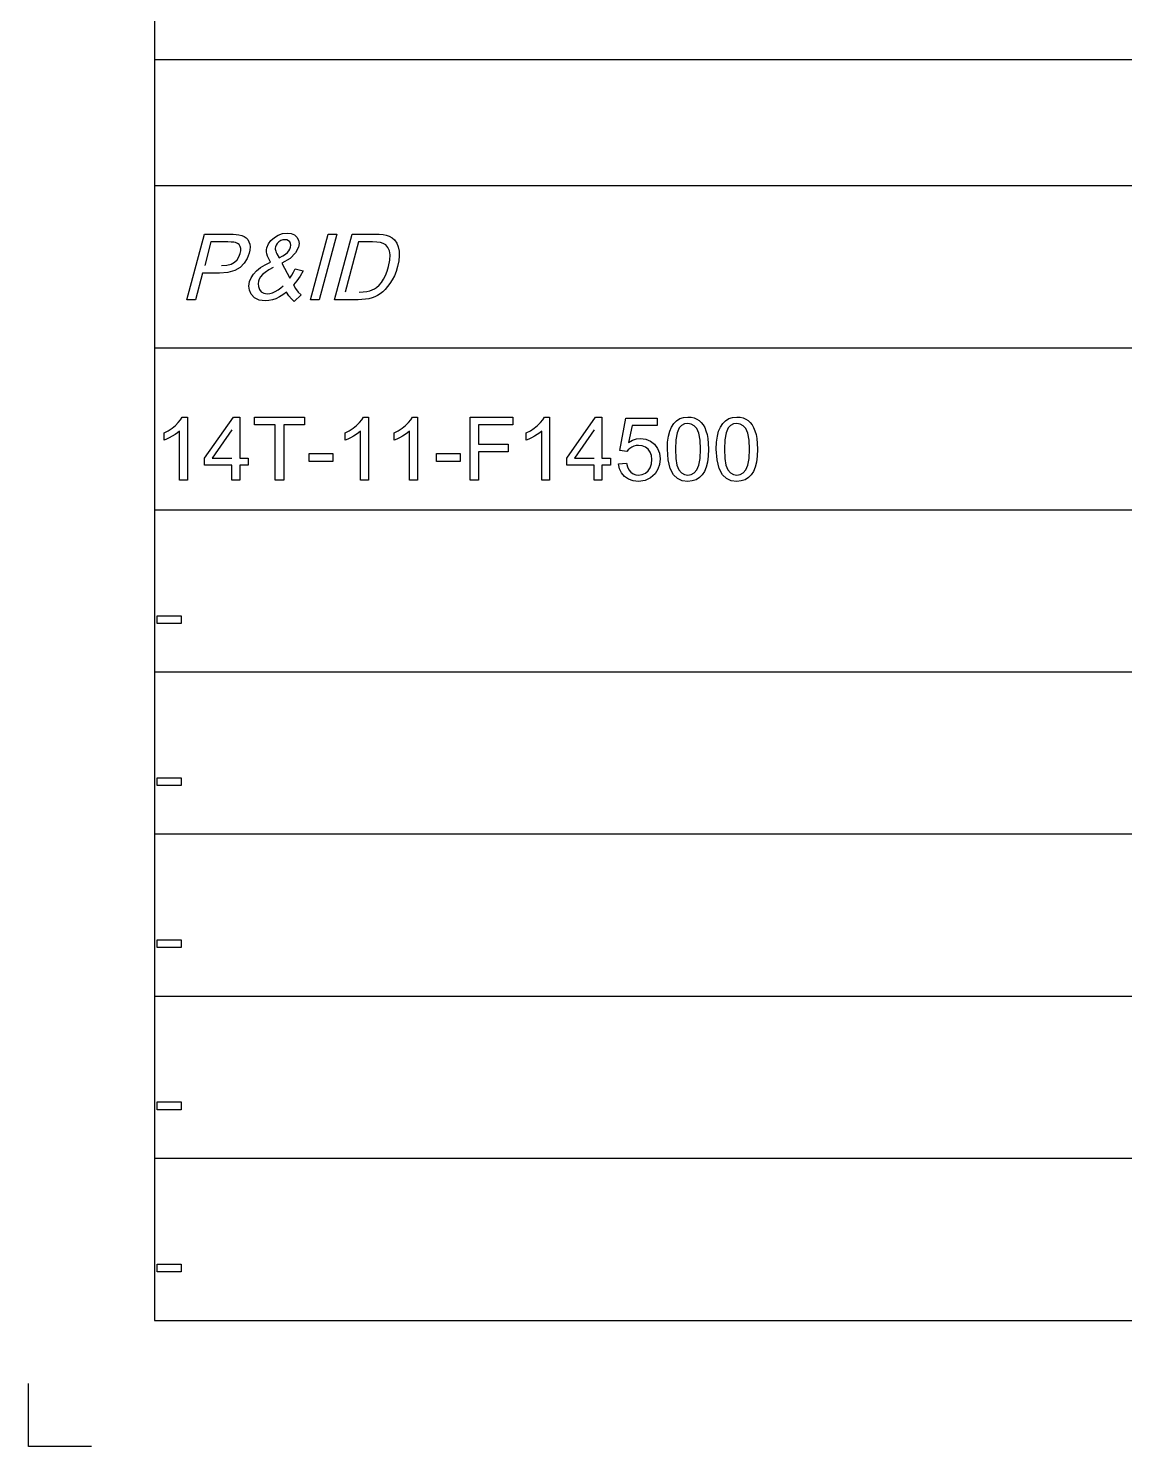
# Model space of a CAD drawing. Extents: x 0 to 17.2, y 0.1 to 11.3.
# Drawn here: x 0.045 to 1.126, y 0.1 to 1.499 of the extents above; entities that cross this region are included whole.
import ezdxf

# ---------------------------------------------------------------- set-up
doc = ezdxf.new("R2010")
doc.units = 0
doc.layers.get('0').update_dxf_attribs({"linetype": 'CONTINUOUS'})
doc.layers.add('BORDER', color=3, linetype='CONTINUOUS')
doc.layers.add('BORDERTEXT', color=7, linetype='CONTINUOUS')

msp = doc.modelspace()

# ---------------------------------------------------------------- linework, layer by layer
for points in [[(0.0449, 0.1003), (0.0449, 0.1625)], [(0.107, 0.1003), (0.0449, 0.1003)]]:
    msp.add_lwpolyline(points)
at = {"layer": 'BORDER'}
for points in [[(0.1692, 0.2247), (17.0808, 0.2247), (17.0808, 11.1675), (0.1692, 11.1675), (0.1692, 0.2247)], [(17.0808, 1.4682), (0.1692, 1.4682)], [(7.3815, 1.3438), (0.1692, 1.3438)], [(1.3994, 1.1839), (0.1692, 1.1839)], [(1.3994, 1.0241), (0.1692, 1.0241)], [(1.3994, 0.8642), (0.1692, 0.8642)], [(1.3994, 0.7043), (0.1692, 0.7043)], [(1.3994, 0.5444), (0.1692, 0.5444)], [(1.3994, 0.3845), (0.1692, 0.3845)]]:
    msp.add_lwpolyline(points, dxfattribs=at)
at = {"layer": 'BORDERTEXT', "color": 7}
for points in [[(0.201, 1.2315), (0.2184, 1.2962), (0.2428, 1.2962), (0.2428, 1.2962), (0.2467, 1.2961), (0.2499, 1.2959), (0.2524, 1.2956), (0.2524, 1.2956), (0.2552, 1.2949), (0.2576, 1.2939), (0.2596, 1.2926), (0.2596, 1.2926), (0.2612, 1.2909), (0.2623, 1.2888), (0.2631, 1.2863), (0.2631, 1.2863), (0.2635, 1.2836), (0.2633, 1.2806), (0.2627, 1.2775), (0.2627, 1.2775), (0.2607, 1.2723), (0.2577, 1.2676), (0.2537, 1.2635), (0.2537, 1.2635), (0.2484, 1.2604), (0.2416, 1.2585), (0.2332, 1.2578), (0.2166, 1.2578), (0.2096, 1.2315), (0.201, 1.2315)], [(0.2354, 1.2655), (0.2354, 1.2655), (0.2405, 1.2658), (0.2447, 1.2668), (0.248, 1.2685), (0.248, 1.2685), (0.2506, 1.2709), (0.2525, 1.2738), (0.2538, 1.2772), (0.2538, 1.2772), (0.2543, 1.2798), (0.2542, 1.2821), (0.2536, 1.2842), (0.2536, 1.2842), (0.2526, 1.2859), (0.2511, 1.2872), (0.2492, 1.288), (0.2492, 1.288), (0.2475, 1.2883), (0.2449, 1.2885), (0.2414, 1.2886), (0.2249, 1.2886), (0.2187, 1.2655)], [(0.2993, 1.2392), (0.2993, 1.2392), (0.2959, 1.2365), (0.2924, 1.2343), (0.289, 1.2326), (0.289, 1.2326), (0.2855, 1.2314), (0.2819, 1.2307), (0.2784, 1.2304), (0.2784, 1.2304), (0.2724, 1.2312), (0.2678, 1.2334), (0.2644, 1.2371), (0.2644, 1.2371), (0.2628, 1.2409), (0.2623, 1.245), (0.263, 1.2494), (0.263, 1.2494), (0.2644, 1.2532), (0.2667, 1.2568), (0.2697, 1.2602), (0.2697, 1.2602), (0.2736, 1.2633), (0.2782, 1.2661), (0.2835, 1.2687), (0.2835, 1.2687), (0.2818, 1.2718), (0.2806, 1.2745), (0.2799, 1.2768), (0.2799, 1.2768), (0.2797, 1.2789), (0.2797, 1.2809), (0.2801, 1.2829), (0.2801, 1.2829), (0.2816, 1.2866), (0.284, 1.29), (0.2874, 1.293), (0.2874, 1.293), (0.2913, 1.2954), (0.2955, 1.2968), (0.3, 1.2973), (0.3, 1.2973), (0.304, 1.2969), (0.3073, 1.2955), (0.3097, 1.2932), (0.3097, 1.2932), (0.3113, 1.2904), (0.3118, 1.2871), (0.3113, 1.2835), (0.3113, 1.2835), (0.3084, 1.2777), (0.3029, 1.2724), (0.2949, 1.2678), (0.3025, 1.253), (0.3025, 1.253), (0.3045, 1.2557), (0.3063, 1.2587), (0.308, 1.262), (0.3158, 1.2602), (0.3158, 1.2602), (0.3128, 1.2549), (0.3097, 1.2503), (0.3063, 1.2463), (0.3063, 1.2463), (0.3084, 1.2425), (0.3109, 1.2392), (0.3138, 1.2363), (0.3068, 1.23), (0.3068, 1.23), (0.3042, 1.2324), (0.3017, 1.2355), (0.2993, 1.2392)], [(0.2922, 1.2729), (0.2957, 1.2748), (0.2984, 1.2766), (0.3003, 1.2782), (0.3003, 1.2782), (0.3016, 1.2798), (0.3025, 1.2815), (0.3032, 1.2833), (0.3032, 1.2833), (0.3035, 1.2853), (0.3033, 1.2871), (0.3025, 1.2887), (0.3025, 1.2887), (0.3013, 1.2898), (0.2998, 1.2905), (0.2978, 1.2908), (0.2978, 1.2908), (0.2958, 1.2905), (0.2938, 1.2899), (0.2919, 1.2887), (0.2919, 1.2887), (0.2903, 1.2872), (0.2892, 1.2855), (0.2884, 1.2836), (0.2884, 1.2836), (0.2882, 1.2826), (0.2882, 1.2816), (0.2884, 1.2805), (0.2884, 1.2805), (0.2887, 1.2794), (0.2891, 1.2782), (0.2897, 1.277), (0.2922, 1.2729)], [(0.323, 1.2315), (0.3403, 1.2962), (0.3489, 1.2962), (0.3316, 1.2315), (0.323, 1.2315)], [(0.3466, 1.2315), (0.364, 1.2962), (0.3862, 1.2962), (0.3862, 1.2962), (0.3908, 1.2961), (0.3946, 1.2958), (0.3975, 1.2953), (0.3975, 1.2953), (0.4007, 1.2942), (0.4035, 1.2926), (0.4057, 1.2906), (0.4057, 1.2906), (0.408, 1.2875), (0.4096, 1.2838), (0.4104, 1.2796), (0.4104, 1.2796), (0.4106, 1.2749), (0.4101, 1.2698), (0.4089, 1.2642), (0.4089, 1.2642), (0.4074, 1.2595), (0.4057, 1.2551), (0.4036, 1.2512), (0.4036, 1.2512), (0.4014, 1.2476), (0.3991, 1.2445), (0.3967, 1.2418), (0.3967, 1.2418), (0.3942, 1.2394), (0.3917, 1.2375), (0.3892, 1.2359), (0.3892, 1.2359), (0.3866, 1.2346), (0.3837, 1.2335), (0.3807, 1.2326), (0.3807, 1.2326), (0.3773, 1.232), (0.3738, 1.2317), (0.37, 1.2315), (0.3466, 1.2315)], [(0.371, 1.2392), (0.371, 1.2392), (0.375, 1.2393), (0.3785, 1.2397), (0.3814, 1.2404), (0.3814, 1.2404), (0.3839, 1.2413), (0.3861, 1.2424), (0.3881, 1.2437), (0.3881, 1.2437), (0.3906, 1.246), (0.3929, 1.2487), (0.395, 1.2519), (0.395, 1.2519), (0.397, 1.2556), (0.3986, 1.2597), (0.4001, 1.2644), (0.4001, 1.2644), (0.4014, 1.2706), (0.4017, 1.2758), (0.4009, 1.2799), (0.4009, 1.2799), (0.3994, 1.2832), (0.3974, 1.2856), (0.3948, 1.2872), (0.3948, 1.2872), (0.3922, 1.288), (0.3886, 1.2884), (0.3841, 1.2886), (0.3705, 1.2886), (0.3572, 1.2392)], [(0.2863, 1.2635), (0.2863, 1.2635), (0.2818, 1.261), (0.2782, 1.2586), (0.2757, 1.2564), (0.2757, 1.2564), (0.2738, 1.2542), (0.2725, 1.252), (0.2717, 1.2498), (0.2717, 1.2498), (0.2713, 1.2472), (0.2716, 1.2445), (0.2726, 1.2417), (0.2726, 1.2417), (0.2744, 1.2393), (0.2769, 1.2379), (0.2803, 1.2375), (0.2803, 1.2375), (0.2828, 1.2377), (0.2855, 1.2384), (0.2883, 1.2397), (0.2883, 1.2397), (0.2911, 1.2413), (0.2937, 1.2432), (0.296, 1.2454)]]:
    msp.add_lwpolyline(points, dxfattribs=at)
at = {"layer": 'BORDERTEXT'}
for points in [[(0.2016, 1.0535), (0.1939, 1.0535), (0.1939, 1.1021), (0.1919, 1.1004), (0.1895, 1.0986), (0.1867, 1.0969), (0.1838, 1.0952), (0.1811, 1.0939), (0.1787, 1.0929), (0.1787, 1.1003), (0.1827, 1.1024), (0.1865, 1.1049), (0.1899, 1.1076), (0.1927, 1.1104), (0.195, 1.1132), (0.1966, 1.1159), (0.2016, 1.1159), (0.2016, 1.0535)], [(0.2456, 1.0535), (0.2456, 1.0684), (0.2186, 1.0684), (0.2186, 1.0753), (0.247, 1.1156), (0.2532, 1.1156), (0.2532, 1.0753), (0.2616, 1.0753), (0.2616, 1.0684), (0.2532, 1.0684), (0.2532, 1.0535), (0.2456, 1.0535)], [(0.2883, 1.0535), (0.2883, 1.1083), (0.2678, 1.1083), (0.2678, 1.1156), (0.3171, 1.1156), (0.3171, 1.1083), (0.2966, 1.1083), (0.2966, 1.0535), (0.2883, 1.0535)], [(0.3802, 1.0535), (0.3725, 1.0535), (0.3725, 1.1021), (0.3705, 1.1004), (0.3681, 1.0986), (0.3653, 1.0969), (0.3624, 1.0952), (0.3597, 1.0939), (0.3573, 1.0929), (0.3573, 1.1003), (0.3613, 1.1024), (0.3651, 1.1049), (0.3684, 1.1076), (0.3713, 1.1104), (0.3736, 1.1132), (0.3752, 1.1159), (0.3802, 1.1159), (0.3802, 1.0535)], [(0.4285, 1.0535), (0.4208, 1.0535), (0.4208, 1.1021), (0.4188, 1.1004), (0.4164, 1.0986), (0.4136, 1.0969), (0.4107, 1.0952), (0.408, 1.0939), (0.4056, 1.0929), (0.4056, 1.1003), (0.4096, 1.1024), (0.4134, 1.1049), (0.4168, 1.1076), (0.4196, 1.1104), (0.4219, 1.1132), (0.4235, 1.1159), (0.4285, 1.1159), (0.4285, 1.0535)], [(0.4805, 1.0535), (0.4805, 1.1156), (0.5224, 1.1156), (0.5224, 1.1083), (0.4887, 1.1083), (0.4887, 1.089), (0.5179, 1.089), (0.5179, 1.0817), (0.4887, 1.0817), (0.4887, 1.0535), (0.4805, 1.0535)], [(0.5587, 1.0535), (0.5511, 1.0535), (0.5511, 1.1021), (0.5491, 1.1004), (0.5467, 1.0986), (0.5439, 1.0969), (0.541, 1.0952), (0.5383, 1.0939), (0.5358, 1.0929), (0.5358, 1.1003), (0.5399, 1.1024), (0.5437, 1.1049), (0.547, 1.1076), (0.5499, 1.1104), (0.5522, 1.1132), (0.5538, 1.1159), (0.5587, 1.1159), (0.5587, 1.0535)], [(0.6028, 1.0535), (0.6028, 1.0684), (0.5758, 1.0684), (0.5758, 1.0753), (0.6042, 1.1156), (0.6104, 1.1156), (0.6104, 1.0753), (0.6188, 1.0753), (0.6188, 1.0684), (0.6104, 1.0684), (0.6104, 1.0535), (0.6028, 1.0535)], [(0.6266, 1.0698), (0.6346, 1.0704), (0.6355, 1.0669), (0.6369, 1.0639), (0.6388, 1.0616), (0.6411, 1.06), (0.6437, 1.059), (0.6466, 1.0587), (0.6501, 1.0591), (0.6532, 1.0605), (0.6559, 1.0628), (0.658, 1.0659), (0.6593, 1.0696), (0.6597, 1.0739), (0.6593, 1.0779), (0.6581, 1.0813), (0.6561, 1.0842), (0.6534, 1.0863), (0.6502, 1.0875), (0.6465, 1.0879), (0.6441, 1.0878), (0.6419, 1.0872), (0.6398, 1.0863), (0.638, 1.085), (0.6364, 1.0836), (0.6351, 1.0819), (0.628, 1.0829), (0.634, 1.1148), (0.6649, 1.1148), (0.6649, 1.1075), (0.6401, 1.1075), (0.6367, 1.0908), (0.6405, 1.093), (0.6445, 1.0943), (0.6485, 1.0947), (0.6536, 1.0941), (0.6582, 1.0922), (0.6622, 1.089), (0.6653, 1.0849), (0.6672, 1.0801), (0.6678, 1.0745), (0.6673, 1.0692), (0.6656, 1.0643), (0.6629, 1.06), (0.6584, 1.0558), (0.653, 1.0532), (0.6466, 1.0524), (0.6413, 1.0529), (0.6367, 1.0545), (0.6327, 1.0572), (0.6297, 1.0607), (0.6276, 1.0649), (0.6266, 1.0698)], [(0.6749, 1.0841), (0.6752, 1.091), (0.6759, 1.0969), (0.6772, 1.1019), (0.6789, 1.106), (0.6812, 1.1095), (0.6839, 1.1122), (0.6872, 1.1143), (0.6909, 1.1155), (0.6952, 1.1159), (0.6984, 1.1157), (0.7013, 1.115), (0.704, 1.1139), (0.7063, 1.1123), (0.7084, 1.1104), (0.7102, 1.1081), (0.7117, 1.1054), (0.713, 1.1023), (0.7141, 1.0988), (0.7148, 1.0948), (0.7153, 1.0899), (0.7155, 1.0841), (0.7152, 1.0773), (0.7145, 1.0714), (0.7132, 1.0665), (0.7115, 1.0623), (0.7092, 1.0589), (0.7065, 1.0561), (0.7032, 1.054), (0.6995, 1.0528), (0.6952, 1.0524), (0.6896, 1.0531), (0.6849, 1.0553), (0.6811, 1.0589), (0.6776, 1.0651), (0.6756, 1.0735), (0.6749, 1.0841)], [(0.6828, 1.0841), (0.6832, 1.0751), (0.6844, 1.0683), (0.6863, 1.0638), (0.6889, 1.0609), (0.6919, 1.0592), (0.6952, 1.0587), (0.6985, 1.0592), (0.7015, 1.0609), (0.704, 1.0638), (0.706, 1.0683), (0.7072, 1.0751), (0.7076, 1.0841), (0.7072, 1.0932), (0.706, 1.1), (0.704, 1.1045), (0.7014, 1.1073), (0.6985, 1.109), (0.6951, 1.1096), (0.6918, 1.1091), (0.689, 1.1076), (0.6867, 1.1051), (0.6845, 1.1003), (0.6832, 1.0933), (0.6828, 1.0841)], [(0.7232, 1.0841), (0.7235, 1.091), (0.7242, 1.0969), (0.7255, 1.1019), (0.7272, 1.106), (0.7295, 1.1095), (0.7322, 1.1122), (0.7355, 1.1143), (0.7392, 1.1155), (0.7435, 1.1159), (0.7467, 1.1157), (0.7496, 1.115), (0.7523, 1.1139), (0.7546, 1.1123), (0.7567, 1.1104), (0.7585, 1.1081), (0.76, 1.1054), (0.7613, 1.1023), (0.7624, 1.0988), (0.7631, 1.0948), (0.7636, 1.0899), (0.7638, 1.0841), (0.7635, 1.0773), (0.7628, 1.0714), (0.7615, 1.0665), (0.7598, 1.0623), (0.7575, 1.0589), (0.7548, 1.0561), (0.7516, 1.054), (0.7478, 1.0528), (0.7435, 1.0524), (0.7379, 1.0531), (0.7332, 1.0553), (0.7294, 1.0589), (0.726, 1.0651), (0.7239, 1.0735), (0.7232, 1.0841)], [(0.7311, 1.0841), (0.7315, 1.0751), (0.7327, 1.0683), (0.7346, 1.0638), (0.7372, 1.0609), (0.7402, 1.0592), (0.7435, 1.0587), (0.7468, 1.0592), (0.7498, 1.0609), (0.7523, 1.0638), (0.7543, 1.0683), (0.7555, 1.0751), (0.7559, 1.0841), (0.7555, 1.0932), (0.7543, 1.1), (0.7523, 1.1045), (0.7497, 1.1073), (0.7468, 1.109), (0.7434, 1.1096), (0.7401, 1.1091), (0.7373, 1.1076), (0.735, 1.1051), (0.7328, 1.1003), (0.7315, 1.0933), (0.7311, 1.0841)], [(0.2456, 1.1034), (0.2261, 1.0753), (0.2456, 1.0753)], [(0.6028, 1.1034), (0.5833, 1.0753), (0.6028, 1.0753)], [(0.3216, 1.0721), (0.3216, 1.0798), (0.3451, 1.0798), (0.3451, 1.0721), (0.3216, 1.0721)], [(0.4472, 1.0721), (0.4472, 1.0798), (0.4706, 1.0798), (0.4706, 1.0721), (0.4472, 1.0721)], [(0.172, 0.9122), (0.172, 0.9199), (0.1954, 0.9199), (0.1954, 0.9122), (0.172, 0.9122)], [(0.172, 0.7524), (0.172, 0.76), (0.1954, 0.76), (0.1954, 0.7524), (0.172, 0.7524)], [(0.172, 0.5925), (0.172, 0.6002), (0.1954, 0.6002), (0.1954, 0.5925), (0.172, 0.5925)], [(0.172, 0.4326), (0.172, 0.4403), (0.1954, 0.4403), (0.1954, 0.4326), (0.172, 0.4326)], [(0.172, 0.2727), (0.172, 0.2804), (0.1954, 0.2804), (0.1954, 0.2727), (0.172, 0.2727)]]:
    msp.add_lwpolyline(points, dxfattribs=at)

doc.saveas('drawing.dxf')
